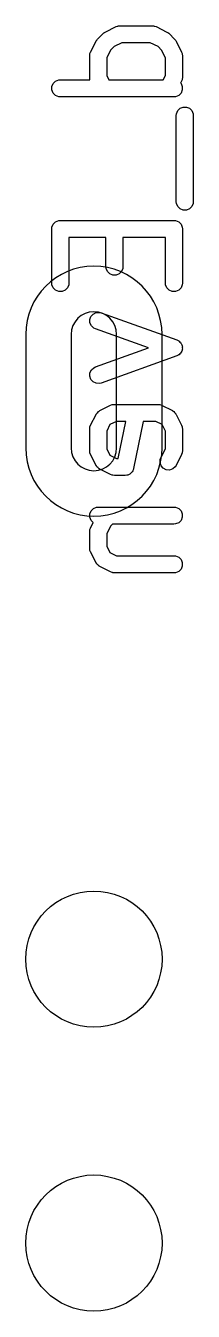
# Model space of a CAD drawing. Header units: inches. Extents: x 1.92 to 4.62, y -4.26 to -2.08.
# Drawn here: x 2.7693 to 2.8274, y -4.2165 to -3.771 of the extents above; entities that cross this region are included whole.
import ezdxf

# ---------------------------------------------------------------- set-up
doc = ezdxf.new("R2010")
doc.units = ezdxf.units.IN
doc.header["$MEASUREMENT"] = 0
doc.layers.add('BLACK', color=250, linetype='CONTINUOUS')

msp = doc.modelspace()

# ---------------------------------------------------------------- linework, layer by layer
at = {"layer": 'BLACK', "linetype": 'CONTINUOUS'}
for p, q in [((2.7942, -3.77558), (2.79608, -3.77371)), ((2.79608, -3.77371), (2.7963, -3.77352)), ((2.7963, -3.77352), (2.79635, -3.77346)), ((2.79635, -3.77346), (2.79644, -3.77341)), ((2.79644, -3.77341), (2.79652, -3.77334)), ((2.79652, -3.77334), (2.7966, -3.77331)), ((2.7966, -3.77331), (2.79684, -3.77316)), ((2.79684, -3.77316), (2.80059, -3.77128)), ((2.80059, -3.77128), (2.80113, -3.77107)), ((2.80113, -3.77107), (2.80124, -3.77107)), ((2.80124, -3.77107), (2.80134, -3.77103)), ((2.80134, -3.77103), (2.80191, -3.77097)), ((2.80191, -3.77097), (2.81316, -3.77097)), ((2.81316, -3.77097), (2.81374, -3.77103)), ((2.81374, -3.77103), (2.81384, -3.77107)), ((2.81384, -3.77107), (2.81394, -3.77107)), ((2.81394, -3.77107), (2.81448, -3.77128)), ((2.81448, -3.77128), (2.81823, -3.77316)), ((2.81823, -3.77316), (2.81848, -3.77331)), ((2.81848, -3.77331), (2.81855, -3.77334)), ((2.81855, -3.77334), (2.81863, -3.77341)), ((2.81863, -3.77341), (2.81872, -3.77346)), ((2.81872, -3.77346), (2.81877, -3.77352)), ((2.81877, -3.77352), (2.819, -3.77371)), ((2.819, -3.77371), (2.82088, -3.77558)), ((2.79177, -3.7801), (2.79365, -3.77635)), ((2.79365, -3.77635), (2.79381, -3.7761)), ((2.79381, -3.7761), (2.79384, -3.77603)), ((2.79384, -3.77603), (2.7939, -3.77595)), ((2.7939, -3.77595), (2.79396, -3.77586)), ((2.79396, -3.77586), (2.79402, -3.77581)), ((2.79402, -3.77581), (2.7942, -3.77558)), ((2.79991, -3.77822), (2.79872, -3.77942)), ((2.80261, -3.77687), (2.79991, -3.77822)), ((2.81247, -3.77687), (2.80261, -3.77687)), ((2.81516, -3.77822), (2.81247, -3.77687)), ((2.81636, -3.77942), (2.81516, -3.77822)), ((2.82088, -3.77558), (2.82106, -3.77581)), ((2.82106, -3.77581), (2.82112, -3.77586)), ((2.82112, -3.77586), (2.82118, -3.77595)), ((2.82118, -3.77595), (2.82124, -3.77603)), ((2.82124, -3.77603), (2.82127, -3.7761)), ((2.82127, -3.7761), (2.82143, -3.77635)), ((2.82143, -3.77635), (2.8233, -3.7801)), ((2.79146, -3.78142), (2.79152, -3.78084)), ((2.79146, -3.78892), (2.79146, -3.78142)), ((2.79152, -3.78084), (2.79156, -3.78075)), ((2.79156, -3.78075), (2.79157, -3.78064)), ((2.79157, -3.78064), (2.79177, -3.7801)), ((2.79872, -3.77942), (2.79737, -3.78212)), ((2.79737, -3.78212), (2.79737, -3.78822)), ((2.81771, -3.78212), (2.81636, -3.77942)), ((2.81771, -3.78822), (2.81771, -3.78212)), ((2.8233, -3.7801), (2.82351, -3.78064)), ((2.82351, -3.78064), (2.82352, -3.78075)), ((2.82352, -3.78075), (2.82356, -3.78084)), ((2.82356, -3.78084), (2.82361, -3.78142)), ((2.82361, -3.78142), (2.82361, -3.78892)), ((2.7784, -3.79209), (2.77884, -3.79103)), ((2.77884, -3.79103), (2.77965, -3.79021)), ((2.77965, -3.79021), (2.78072, -3.78977)), ((2.78072, -3.78977), (2.78129, -3.78972)), ((2.78129, -3.78972), (2.79157, -3.78972)), ((2.79152, -3.7895), (2.79146, -3.78892)), ((2.79156, -3.78959), (2.79152, -3.7895)), ((2.79157, -3.7897), (2.79156, -3.78959)), ((2.79157, -3.78972), (2.79157, -3.7897)), ((2.79737, -3.78822), (2.79812, -3.78972)), ((2.79812, -3.78972), (2.81696, -3.78972)), ((2.81696, -3.78972), (2.81771, -3.78822)), ((2.8233, -3.79024), (2.82298, -3.79089)), ((2.82298, -3.79089), (2.82312, -3.79103)), ((2.82312, -3.79103), (2.82356, -3.79209)), ((2.82351, -3.7897), (2.8233, -3.79024)), ((2.82352, -3.78959), (2.82351, -3.7897)), ((2.82356, -3.7895), (2.82352, -3.78959)), ((2.82361, -3.78892), (2.82356, -3.7895)), ((2.7784, -3.79325), (2.7784, -3.79209)), ((2.77884, -3.79431), (2.7784, -3.79325)), ((2.77965, -3.79512), (2.77884, -3.79431)), ((2.78072, -3.79557), (2.77965, -3.79512)), ((2.78129, -3.79562), (2.78072, -3.79557)), ((2.82066, -3.79562), (2.78129, -3.79562)), ((2.82124, -3.79557), (2.82066, -3.79562)), ((2.8223, -3.79512), (2.82124, -3.79557)), ((2.82312, -3.79431), (2.8223, -3.79512)), ((2.82356, -3.79325), (2.82312, -3.79431)), ((2.82356, -3.79209), (2.82356, -3.79325)), ((2.82152, -3.80147), (2.82196, -3.8004)), ((2.82196, -3.8004), (2.82277, -3.79959)), ((2.82277, -3.79959), (2.82384, -3.79915)), ((2.82384, -3.79915), (2.82499, -3.79915)), ((2.82499, -3.79915), (2.82605, -3.79959)), ((2.82605, -3.79959), (2.82687, -3.8004)), ((2.82687, -3.8004), (2.82731, -3.80147)), ((2.82146, -3.80204), (2.82152, -3.80147)), ((2.82146, -3.83204), (2.82146, -3.80204)), ((2.82731, -3.80147), (2.82736, -3.80204)), ((2.82736, -3.80204), (2.82736, -3.83204)), ((2.82152, -3.83262), (2.82146, -3.83204)), ((2.82196, -3.83368), (2.82152, -3.83262)), ((2.82277, -3.83449), (2.82196, -3.83368)), ((2.82384, -3.83494), (2.82277, -3.83449)), ((2.82499, -3.83494), (2.82384, -3.83494)), ((2.82605, -3.83449), (2.82499, -3.83494)), ((2.82687, -3.83368), (2.82605, -3.83449)), ((2.82731, -3.83262), (2.82687, -3.83368)), ((2.82736, -3.83204), (2.82731, -3.83262)), ((2.7784, -3.84084), (2.77884, -3.83977)), ((2.77884, -3.83977), (2.77965, -3.83896)), ((2.77965, -3.83896), (2.78072, -3.83852)), ((2.78072, -3.83852), (2.78129, -3.83846)), ((2.78129, -3.83846), (2.82066, -3.83846)), ((2.82066, -3.83846), (2.82124, -3.83852)), ((2.82124, -3.83852), (2.8223, -3.83896)), ((2.8223, -3.83896), (2.82312, -3.83977)), ((2.82312, -3.83977), (2.82356, -3.84084)), ((2.77834, -3.84141), (2.7784, -3.84084)), ((2.77834, -3.86016), (2.77834, -3.84141)), ((2.79709, -3.84437), (2.78424, -3.84437)), ((2.78424, -3.84437), (2.78424, -3.86016)), ((2.79709, -3.85454), (2.79709, -3.84437)), ((2.81771, -3.84437), (2.80299, -3.84437)), ((2.80299, -3.84437), (2.80299, -3.85454)), ((2.81771, -3.86016), (2.81771, -3.84437)), ((2.82356, -3.84084), (2.82361, -3.84141)), ((2.82361, -3.84141), (2.82361, -3.86016)), ((2.79714, -3.85511), (2.79709, -3.85454)), ((2.79758, -3.85618), (2.79714, -3.85511)), ((2.7984, -3.85699), (2.79758, -3.85618)), ((2.79946, -3.85743), (2.7984, -3.85699)), ((2.80062, -3.85743), (2.79946, -3.85743)), ((2.80168, -3.85699), (2.80062, -3.85743)), ((2.80249, -3.85618), (2.80168, -3.85699)), ((2.80294, -3.85511), (2.80249, -3.85618)), ((2.80299, -3.85454), (2.80294, -3.85511)), ((2.7784, -3.86074), (2.77834, -3.86016)), ((2.77884, -3.8618), (2.7784, -3.86074)), ((2.77965, -3.86262), (2.77884, -3.8618)), ((2.78072, -3.86306), (2.77965, -3.86262)), ((2.78187, -3.86306), (2.78072, -3.86306)), ((2.78293, -3.86262), (2.78187, -3.86306)), ((2.78375, -3.8618), (2.78293, -3.86262)), ((2.78419, -3.86074), (2.78375, -3.8618)), ((2.78424, -3.86016), (2.78419, -3.86074)), ((2.81777, -3.86074), (2.81771, -3.86016)), ((2.81821, -3.8618), (2.81777, -3.86074)), ((2.81902, -3.86262), (2.81821, -3.8618)), ((2.82009, -3.86306), (2.81902, -3.86262)), ((2.82124, -3.86306), (2.82009, -3.86306)), ((2.8223, -3.86262), (2.82124, -3.86306)), ((2.82312, -3.8618), (2.8223, -3.86262)), ((2.82356, -3.86074), (2.82312, -3.8618)), ((2.82361, -3.86016), (2.82356, -3.86074)), ((2.79149, -3.87285), (2.79188, -3.87177)), ((2.79188, -3.87177), (2.79266, -3.87091)), ((2.79266, -3.87091), (2.7937, -3.87042)), ((2.7937, -3.87042), (2.79485, -3.87036)), ((2.79485, -3.87036), (2.79541, -3.8705)), ((2.79541, -3.8705), (2.82166, -3.87988)), ((2.79155, -3.874), (2.79149, -3.87285)), ((2.79204, -3.87504), (2.79155, -3.874)), ((2.7929, -3.87582), (2.79204, -3.87504)), ((2.79342, -3.87607), (2.7929, -3.87582)), ((2.81188, -3.88266), (2.79342, -3.87607)), ((2.76929, -3.87795), (2.76929, -3.91732)), ((2.78504, -3.87795), (2.78504, -3.91732)), ((2.80079, -3.91732), (2.80079, -3.87795)), ((2.81654, -3.91732), (2.81654, -3.87795)), ((2.82166, -3.87988), (2.82218, -3.88012)), ((2.82218, -3.88012), (2.82229, -3.88022)), ((2.82229, -3.88022), (2.82242, -3.88029)), ((2.82242, -3.88029), (2.82271, -3.88061)), ((2.82271, -3.88061), (2.82303, -3.8809)), ((2.79342, -3.88925), (2.81188, -3.88266)), ((2.82218, -3.88519), (2.82166, -3.88544)), ((2.82229, -3.88509), (2.82218, -3.88519)), ((2.82242, -3.88503), (2.82229, -3.88509)), ((2.82271, -3.88471), (2.82242, -3.88503)), ((2.82303, -3.88442), (2.82271, -3.88471)), ((2.82303, -3.8809), (2.8231, -3.88103)), ((2.8231, -3.88428), (2.82303, -3.88442)), ((2.8231, -3.88103), (2.8232, -3.88114)), ((2.8232, -3.88417), (2.8231, -3.88428)), ((2.8232, -3.88114), (2.82334, -3.88155)), ((2.82334, -3.88377), (2.8232, -3.88417)), ((2.82334, -3.88155), (2.82353, -3.88194)), ((2.82353, -3.88338), (2.82334, -3.88377)), ((2.82353, -3.88194), (2.82353, -3.88209)), ((2.82353, -3.88209), (2.82358, -3.88223)), ((2.82358, -3.88309), (2.82353, -3.88323)), ((2.82353, -3.88323), (2.82353, -3.88338)), ((2.82358, -3.88223), (2.82356, -3.88266)), ((2.82356, -3.88266), (2.82358, -3.88309)), ((2.79204, -3.89027), (2.7929, -3.8895)), ((2.7929, -3.8895), (2.79342, -3.88925)), ((2.82166, -3.88544), (2.79541, -3.89481)), ((2.79149, -3.89246), (2.79155, -3.89131)), ((2.79188, -3.89355), (2.79149, -3.89246)), ((2.79155, -3.89131), (2.79204, -3.89027)), ((2.79266, -3.8944), (2.79188, -3.89355)), ((2.7937, -3.8949), (2.79266, -3.8944)), ((2.79485, -3.89495), (2.7937, -3.8949)), ((2.79541, -3.89481), (2.79485, -3.89495)), ((2.79497, -3.90439), (2.79872, -3.90251)), ((2.79872, -3.90251), (2.79926, -3.90231)), ((2.79926, -3.90231), (2.79937, -3.9023)), ((2.79937, -3.9023), (2.79946, -3.90226)), ((2.79946, -3.90226), (2.80004, -3.9022)), ((2.80004, -3.9022), (2.81504, -3.9022)), ((2.81504, -3.9022), (2.81561, -3.90226)), ((2.81561, -3.90226), (2.81571, -3.9023)), ((2.81571, -3.9023), (2.81582, -3.90231)), ((2.81582, -3.90231), (2.81636, -3.90251)), ((2.81636, -3.90251), (2.82011, -3.90439)), ((2.79177, -3.90946), (2.79365, -3.90571)), ((2.79365, -3.90571), (2.79371, -3.90561)), ((2.79371, -3.90561), (2.79372, -3.90557)), ((2.79372, -3.90557), (2.79377, -3.90551)), ((2.79377, -3.90551), (2.79396, -3.90522)), ((2.79396, -3.90522), (2.79424, -3.90498)), ((2.79424, -3.90498), (2.79448, -3.9047)), ((2.79448, -3.9047), (2.79477, -3.90451)), ((2.79477, -3.90451), (2.79483, -3.90447)), ((2.79483, -3.90447), (2.79487, -3.90445)), ((2.79487, -3.90445), (2.79497, -3.90439)), ((2.82011, -3.90439), (2.8202, -3.90445)), ((2.8202, -3.90445), (2.82025, -3.90447)), ((2.82025, -3.90447), (2.82031, -3.90451)), ((2.82031, -3.90451), (2.8206, -3.9047)), ((2.8206, -3.9047), (2.82084, -3.90498)), ((2.82084, -3.90498), (2.82112, -3.90522)), ((2.82112, -3.90522), (2.8213, -3.90551)), ((2.8213, -3.90551), (2.82135, -3.90557)), ((2.82135, -3.90557), (2.82137, -3.90561)), ((2.82137, -3.90561), (2.82143, -3.90571)), ((2.82143, -3.90571), (2.8233, -3.90946)), ((2.79146, -3.91078), (2.79152, -3.9102)), ((2.79146, -3.91828), (2.79146, -3.91078)), ((2.79152, -3.9102), (2.79156, -3.91011)), ((2.79156, -3.91011), (2.79157, -3.91)), ((2.79157, -3.91), (2.79177, -3.90946)), ((2.79849, -3.90923), (2.79737, -3.91148)), ((2.79737, -3.91148), (2.79737, -3.91758)), ((2.80074, -3.90811), (2.79849, -3.90923)), ((2.80394, -3.90811), (2.80074, -3.90811)), ((2.80137, -3.92095), (2.80394, -3.90811)), ((2.80996, -3.90811), (2.80668, -3.92448)), ((2.81434, -3.90811), (2.80996, -3.90811)), ((2.81659, -3.90923), (2.81434, -3.90811)), ((2.81771, -3.91148), (2.81659, -3.90923)), ((2.81771, -3.91758), (2.81771, -3.91148)), ((2.8233, -3.90946), (2.82351, -3.91)), ((2.82351, -3.91), (2.82352, -3.91011)), ((2.82352, -3.91011), (2.82356, -3.9102)), ((2.82356, -3.9102), (2.82361, -3.91078)), ((2.82361, -3.91078), (2.82361, -3.91828)), ((2.79152, -3.91886), (2.79146, -3.91828)), ((2.79156, -3.91895), (2.79152, -3.91886)), ((2.79157, -3.91906), (2.79156, -3.91895)), ((2.79177, -3.9196), (2.79157, -3.91906)), ((2.79365, -3.92335), (2.79177, -3.9196)), ((2.79737, -3.91758), (2.79849, -3.91983)), ((2.79849, -3.91983), (2.80074, -3.92095)), ((2.80074, -3.92095), (2.80137, -3.92095)), ((2.81594, -3.92125), (2.81615, -3.92071)), ((2.81615, -3.92071), (2.81771, -3.91758)), ((2.8233, -3.9196), (2.82143, -3.92335)), ((2.82351, -3.91906), (2.8233, -3.9196)), ((2.82352, -3.91895), (2.82351, -3.91906)), ((2.82356, -3.91886), (2.82352, -3.91895)), ((2.82361, -3.91828), (2.82356, -3.91886)), ((2.79371, -3.92345), (2.79365, -3.92335)), ((2.79372, -3.92349), (2.79371, -3.92345)), ((2.79377, -3.92355), (2.79372, -3.92349)), ((2.79396, -3.92384), (2.79377, -3.92355)), ((2.79424, -3.92408), (2.79396, -3.92384)), ((2.79448, -3.92436), (2.79424, -3.92408)), ((2.79477, -3.92454), (2.79448, -3.92436)), ((2.79483, -3.92459), (2.79477, -3.92454)), ((2.79487, -3.92461), (2.79483, -3.92459)), ((2.79497, -3.92467), (2.79487, -3.92461)), ((2.79872, -3.92654), (2.79497, -3.92467)), ((2.80636, -3.92528), (2.80624, -3.92554)), ((2.80652, -3.92504), (2.80636, -3.92528)), ((2.80668, -3.92448), (2.80652, -3.92504)), ((2.81586, -3.9224), (2.81594, -3.92125)), ((2.81622, -3.92349), (2.81586, -3.9224)), ((2.81698, -3.92436), (2.81622, -3.92349)), ((2.81801, -3.92488), (2.81698, -3.92436)), ((2.81916, -3.92496), (2.81801, -3.92488)), ((2.82025, -3.92459), (2.81916, -3.92496)), ((2.82112, -3.92384), (2.82025, -3.92459)), ((2.82143, -3.92335), (2.82112, -3.92384)), ((2.79926, -3.92675), (2.79872, -3.92654)), ((2.79937, -3.92676), (2.79926, -3.92675)), ((2.79946, -3.9268), (2.79937, -3.92676)), ((2.80004, -3.92686), (2.79946, -3.9268)), ((2.80379, -3.92686), (2.80004, -3.92686)), ((2.80437, -3.9268), (2.80379, -3.92686)), ((2.80379, -3.92686), (2.80379, -3.92686)), ((2.80463, -3.92669), (2.80437, -3.9268)), ((2.80492, -3.92663), (2.80463, -3.92669)), ((2.80516, -3.92647), (2.80492, -3.92663)), ((2.80543, -3.92636), (2.80516, -3.92647)), ((2.80563, -3.92615), (2.80543, -3.92636)), ((2.80587, -3.92599), (2.80563, -3.92615)), ((2.80604, -3.92575), (2.80587, -3.92599)), ((2.80624, -3.92554), (2.80604, -3.92575)), ((2.79196, -3.93914), (2.79277, -3.93832)), ((2.79277, -3.93832), (2.79384, -3.93788)), ((2.79384, -3.93788), (2.79442, -3.93782)), ((2.79442, -3.93782), (2.82066, -3.93782)), ((2.82066, -3.93782), (2.82124, -3.93788)), ((2.82124, -3.93788), (2.8223, -3.93832)), ((2.8223, -3.93832), (2.82312, -3.93914)), ((2.79152, -3.9402), (2.79196, -3.93914)), ((2.79152, -3.94135), (2.79152, -3.9402)), ((2.79196, -3.94242), (2.79152, -3.94135)), ((2.79177, -3.94508), (2.79272, -3.94318)), ((2.79272, -3.94318), (2.79196, -3.94242)), ((2.8223, -3.94323), (2.82124, -3.94367)), ((2.82312, -3.94242), (2.8223, -3.94323)), ((2.82312, -3.93914), (2.82356, -3.9402)), ((2.82356, -3.94135), (2.82312, -3.94242)), ((2.82356, -3.9402), (2.82356, -3.94135)), ((2.79146, -3.9464), (2.79152, -3.94582)), ((2.79146, -3.95202), (2.79146, -3.9464)), ((2.79152, -3.94582), (2.79156, -3.94573)), ((2.79156, -3.94573), (2.79157, -3.94562)), ((2.79157, -3.94562), (2.79177, -3.94508)), ((2.79872, -3.9444), (2.79737, -3.9471)), ((2.79737, -3.9471), (2.79737, -3.95133)), ((2.79939, -3.94373), (2.79872, -3.9444)), ((2.82066, -3.94373), (2.79939, -3.94373)), ((2.82124, -3.94367), (2.82066, -3.94373)), ((2.79152, -3.9526), (2.79146, -3.95202)), ((2.79737, -3.95133), (2.79849, -3.95357)), ((2.79156, -3.9527), (2.79152, -3.9526)), ((2.79157, -3.9528), (2.79156, -3.9527)), ((2.79177, -3.95335), (2.79157, -3.9528)), ((2.79365, -3.95709), (2.79177, -3.95335)), ((2.79849, -3.95357), (2.80074, -3.9547)), ((2.80074, -3.9547), (2.82066, -3.9547)), ((2.82066, -3.9547), (2.82124, -3.95475)), ((2.82124, -3.95475), (2.8223, -3.95519)), ((2.8223, -3.95519), (2.82312, -3.95601)), ((2.82312, -3.95601), (2.82356, -3.95707)), ((2.79371, -3.95719), (2.79365, -3.95709)), ((2.79372, -3.95724), (2.79371, -3.95719)), ((2.79377, -3.95729), (2.79372, -3.95724)), ((2.79396, -3.95758), (2.79377, -3.95729)), ((2.79424, -3.95783), (2.79396, -3.95758)), ((2.79448, -3.95811), (2.79424, -3.95783)), ((2.79477, -3.95829), (2.79448, -3.95811)), ((2.79483, -3.95834), (2.79477, -3.95829)), ((2.79487, -3.95835), (2.79483, -3.95834)), ((2.79497, -3.95842), (2.79487, -3.95835)), ((2.79872, -3.96029), (2.79497, -3.95842)), ((2.79926, -3.9605), (2.79872, -3.96029)), ((2.79937, -3.9605), (2.79926, -3.9605)), ((2.79946, -3.96055), (2.79937, -3.9605)), ((2.80004, -3.9606), (2.79946, -3.96055)), ((2.82066, -3.9606), (2.80004, -3.9606)), ((2.82124, -3.96055), (2.82066, -3.9606)), ((2.8223, -3.9601), (2.82124, -3.96055)), ((2.82312, -3.95929), (2.8223, -3.9601)), ((2.82356, -3.95823), (2.82312, -3.95929)), ((2.82356, -3.95707), (2.82356, -3.95823))]:
    msp.add_line(p, q, dxfattribs=at)
at = {"layer": 'BLACK'}
for centre in [(2.79291, -4.09449), (2.79291, -4.09449), (2.79291, -4.19291), (2.79291, -4.19291)]:
    msp.add_circle(centre, 0.02362, dxfattribs=at)
for centre, radius, start, end in [((2.79291, -3.87795), 0.02362, 0, 180), ((2.79291, -3.87795), 0.00787, 0, 180), ((2.79291, -3.91732), 0.02362, 180, 360), ((2.79291, -3.91732), 0.00787, 180, 360)]:
    msp.add_arc(centre, radius, start, end, dxfattribs=at)

doc.saveas('drawing.dxf')
